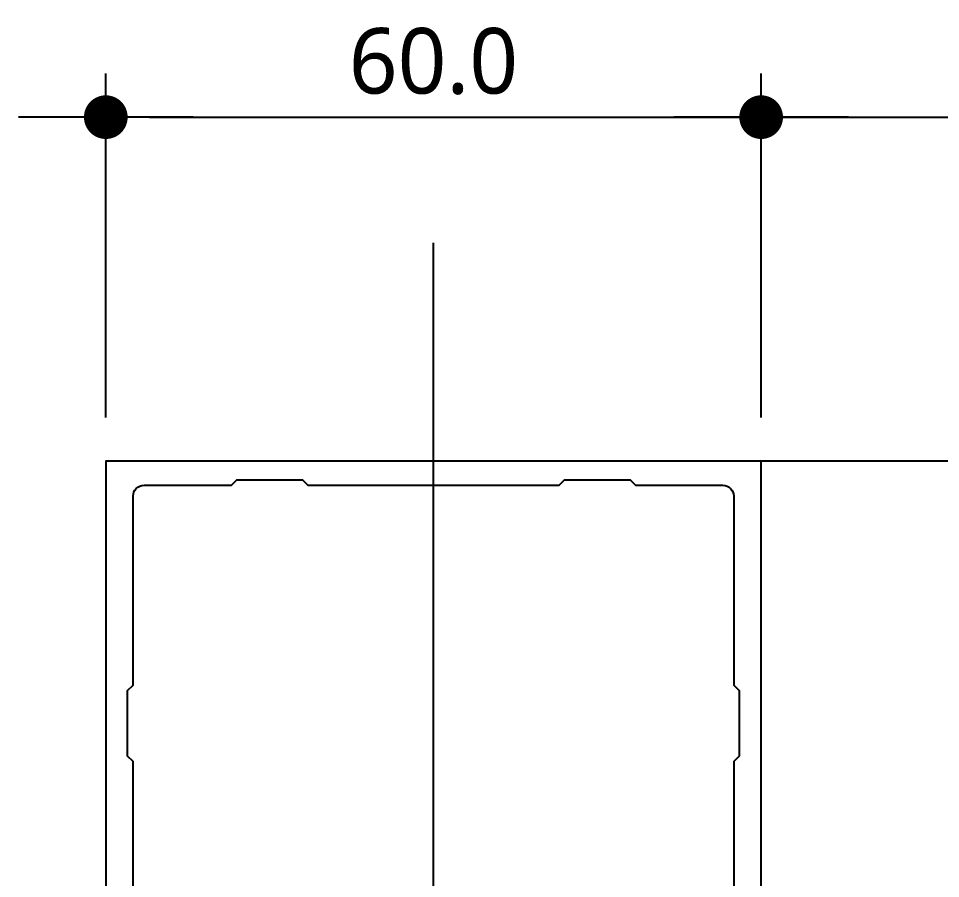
# Model space of a CAD drawing. Extents: x 93 to 3288, y 42 to 1146.
# Drawn here: x 787.1 to 871.6, y 612.5 to 691.2 of the extents above; entities that cross this region are included whole.
import ezdxf

# ---------------------------------------------------------------- set-up
doc = ezdxf.new("R2010")
doc.units = 0
doc.header["$LTSCALE"] = 200
doc.header["$MEASUREMENT"] = 0
doc.header["$PDMODE"] = 3
doc.header["$PDSIZE"] = -1
doc.linetypes.add('CEN-GAUN', pattern=[32.2, 30, -1, 0.2, -1])
doc.linetypes.add('CENTERX2', pattern=[4, 2.5, -0.5, 0.5, -0.5])
doc.layers.get('0').update_dxf_attribs({"linetype": 'CONTINUOUS'})
doc.layers.get('Defpoints').update_dxf_attribs({"color": 137, "linetype": 'CONTINUOUS'})
for name, color, linetype in [('A-DIES', 3, 'CONTINUOUS'), ('A-ELE', 60, 'CONTINUOUS'), ('CEN', 1, 'CEN-GAUN'), ('DIM', 7, 'CONTINUOUS')]:
    doc.layers.add(name, color=color, linetype=linetype)
doc.styles.add('맑은고딕', font='malgun.ttf')
doc.dimstyles.new('GAUN-4', dxfattribs={"dimscale": 4, "dimtxt": 1.5, "dimasz": 1, "dimexe": 1, "dimexo": 1, "dimgap": 0.5, "dimtad": 1, "dimdec": 1, "dimzin": 1, "dimdsep": 46, "dimlunit": 6, "dimtxsty": '맑은고딕', "dimblk": 'CJDOT', "dimcen": 0.09, "dimdle": 1, "dimclrd": 256, "dimclre": 256, "dimclrt": 3, "dimadec": 0, "dimazin": 0, "dimtfac": 1, "dimtdec": 1, "dimtix": 1, "dimtmove": 2, "dimatfit": 3, "dimfxl": 1, "dimtolj": 1, "dimtzin": 1, "dimarcsym": 0})

# ---------------------------------------------------------------- blocks, each defined once
blk = doc.blocks.new('JA-DM-34(JA-D-326)')
at = {"layer": 'A-DIES'}
for points in [[(5109.502506723992, 2571.392294053369), (5097.802506724035, 2571.392294053369), (5097.50250672393, 2571.092294053439), (5097.202506723887, 2571.392294053366), (5092.302506723945, 2571.392294053363, 0.4142135623870973), (5092.002506723945, 2571.092294053348), (5092.002506723989, 2570.192294053358, 0.4142135623737277), (5093.002506723992, 2569.192294053358), (5102.952506726085, 2569.192294053354, -0.414213562373095), (5103.452506726085, 2568.692294053354), (5103.452506726085, 2562.392294058433, -0.4142135623731616), (5102.952506726085, 2561.892294058433), (5056.052506721896, 2561.89229405843, -0.4142135623751595), (5055.5525067219, 2562.39229405843), (5055.552506721892, 2568.69229405336, -0.4142135623706977), (5056.052506721892, 2569.192294053358), (5066.002506723986, 2569.192294053354, 0.4142135623741939), (5067.002506723987, 2570.192294053358), (5067.002506723989, 2571.092294053377, 0.4142135623742605), (5066.702506723987, 2571.392294053378), (5061.802506723919, 2571.392294053366), (5061.502506723989, 2571.092294053381), (5061.202506723887, 2571.392294053366), (5049.502506723989, 2571.392294053369), (5049.502506723989, 2471.392294053369), (5109.50250672399, 2471.392294053369)], [(5051.502506724007, 2540.392294053369), (5052.002506723989, 2540.892294053348), (5052.002506723989, 2558.39229405843, -0.414213562373095), (5053.002506723989, 2559.39229405843), (5061.002506726521, 2559.392294058433), (5061.502506723989, 2559.892294055898), (5067.50250672399, 2559.892294055898), (5068.002506721455, 2559.392294058433), (5091.002506726524, 2559.392294058433), (5091.502506723989, 2559.892294055898), (5097.502506723989, 2559.892294055898), (5098.002506721453, 2559.392294058433), (5106.002506723989, 2559.392294058433, -0.4142135623731283), (5107.002506723989, 2558.392294058433), (5107.002506723989, 2540.892294053348), (5107.50250672397, 2540.392294053369), (5107.50250672397, 2534.392294053369), (5107.002506723989, 2533.892294053388), (5107.002506723989, 2498.892294053377), (5107.502506723989, 2498.392294053377), (5107.502506723989, 2492.392294053377), (5107.002506723989, 2491.892294053377), (5107.002506723989, 2474.592294053366, -0.414213562373095), (5106.002506723989, 2473.592294053366), (5098.002506721455, 2473.592294053366), (5097.502506723989, 2473.092294055902), (5091.502506723989, 2473.092294055898), (5091.002506726521, 2473.592294053366), (5068.002506721458, 2473.592294053366), (5067.502506723987, 2473.092294055898), (5061.502506723989, 2473.092294055898), (5061.002506726521, 2473.59229405337), (5053.002506723989, 2473.59229405337, -0.4142135623720628), (5052.002506723988, 2474.592294053368), (5052.002506723989, 2491.892294053377), (5051.502506723989, 2492.392294053377), (5051.502506723989, 2498.392294053377), (5052.002506723989, 2498.892294053377), (5052.002506723989, 2533.892294053388), (5051.502506724007, 2534.392294053369)]]:
    blk.add_lwpolyline(points, format="xyb", close=True, dxfattribs=at)
blk = doc.blocks.new('CJDOT')
blk.add_line((-2, -2.7e-15), (2, 2.7e-15))
at = {"const_width": 0.5}
blk.add_lwpolyline([(-0.25, 0, 1), (0.25, 0, 1)], format="xyb", close=True, dxfattribs=at)
blk = doc.blocks.new('*D93')
at = {"layer": 'Defpoints', "color": 0, "transparency": 16777216}
for p in [(855.1351984397147, 682.1702836118129, -1.586231293353175e-09), (795.1351984397147, 650.6719986482422, -1.58623138670637e-09), (855.1351984397147, 650.6719986482422, -1.58623138670637e-09)]:
    blk.add_point(p, dxfattribs=at)
at = {"layer": 'DIM', "lineweight": -2, "transparency": 16777216}
for p, q in [((795.1351984397147, 654.6719986482422, -1.586231293353175e-09), (795.1351984397147, 686.1702836118129, -1.586231293353175e-09)), ((855.1351984397147, 654.6719986482422, -1.586231293353175e-09), (855.1351984397147, 686.1702836118129, -1.586231293353175e-09)), ((799.1351984397147, 682.1702836118129, -1.586231293353175e-09), (851.1351984397147, 682.1702836118129, -1.586231293353175e-09))]:
    blk.add_line(p, q, dxfattribs=at)
at = {"layer": 'DIM', "lineweight": -2, "transparency": 16777216, "xscale": 4, "yscale": 4, "zscale": 4, "rotation": 180}
blk.add_blockref('CJDOT', (795.1351984397147, 682.1702836118129, -1.586231293353175e-09), dxfattribs=at)
at = {"layer": 'DIM', "lineweight": -2, "transparency": 16777216, "xscale": 4, "yscale": 4, "zscale": 4}
blk.add_blockref('CJDOT', (855.1351984397147, 682.1702836118129, -1.586231293353175e-09), dxfattribs=at)
at = {"layer": 'DIM', "color": 3, "transparency": 16777216, "insert": (825.1351984397147, 687.2701477422477, -1.586231293353175e-09), "char_height": 6, "attachment_point": 5, "style": '맑은고딕'}
blk.add_mtext('\\A1;60.0', dxfattribs=at)
blk = doc.blocks.new('*D118')
at = {"layer": 'Defpoints', "color": 0, "transparency": 16777216}
for p in [(907.6351984372773, 682.1702836118129, -1.58623138670637e-09), (855.1351984378521, 650.6719986482422, -1.58623138670637e-09), (907.6351984372773, 616.1719952102067, -1.58623138670637e-09)]:
    blk.add_point(p, dxfattribs=at)
at = {"layer": 'DIM', "lineweight": -2, "transparency": 16777216}
for p, q in [((855.1351984378521, 654.6719986482422, -1.58623138670637e-09), (855.1351984378521, 686.1702836118129, -1.58623138670637e-09)), ((907.6351984372773, 620.1719952102067, -1.58623138670637e-09), (907.6351984372773, 686.1702836118129, -1.58623138670637e-09)), ((859.1351984378521, 682.1702836118129, -1.58623138670637e-09), (903.6351984372773, 682.1702836118129, -1.58623138670637e-09))]:
    blk.add_line(p, q, dxfattribs=at)
at = {"layer": 'DIM', "lineweight": -2, "transparency": 16777216, "xscale": 4, "yscale": 4, "zscale": 4, "rotation": 180}
blk.add_blockref('CJDOT', (855.1351984378521, 682.1702836118129, -1.58623138670637e-09), dxfattribs=at)
at = {"layer": 'DIM', "lineweight": -2, "transparency": 16777216, "xscale": 4, "yscale": 4, "zscale": 4}
blk.add_blockref('CJDOT', (907.6351984372773, 682.1702836118129, -1.58623138670637e-09), dxfattribs=at)
at = {"layer": 'DIM', "color": 3, "transparency": 16777216, "insert": (881.3851984375647, 687.2701477422477, -1.58623138670637e-09), "char_height": 6, "attachment_point": 5, "style": '맑은고딕'}
blk.add_mtext('\\A1;52.5', dxfattribs=at)

msp = doc.modelspace()

# ---------------------------------------------------------------- linework, layer by layer
at = {"layer": 'A-ELE'}
for p, q in [((968.5960613950369, 650.6719986482312, -1.58623138670637e-09), (855.1351968450176, 650.6719986482312, -1.58623138670637e-09)), ((968.596062989734, 650.6719986482422, -1.58623138670637e-09), (855.1351984397147, 650.6719986482422, -1.58623138670637e-09)), ((968.596062987544, 650.6719986485186, -1.58623138670637e-09), (855.1351984375247, 650.6719986485186, -1.58623138670637e-09))]:
    msp.add_line(p, q, dxfattribs=at)
at = {"layer": 'CEN', "color": 1, "linetype": 'CENTERX2', "ltscale": 10}
msp.add_line((825.1351984397147, 479.6719986473108, -1.58623138670637e-09), (825.1351984397147, 670.6719986473108, -1.58623138670637e-09), dxfattribs=at)

# ---------------------------------------------------------------- block references
at = {"rotation": 180}
msp.add_blockref('JA-DM-34(JA-D-326)', (5904.637705160863, 3122.064292700419, -1.58623138670637e-09), dxfattribs=at)
msp.add_blockref('JA-DM-34(JA-D-326)', (5904.637705160863, 3122.064292700419, -1.58623138670637e-09), dxfattribs=at)

# ---------------------------------------------------------------- dimensions: what is measured, and where the dimension line sits
at = {"layer": 'DIM'}
for base, p1, p2, picture, middle in [((855.1351984397147, 682.1702836118129, -1.586231293353175e-09), (795.1351984397147, 650.6719986482422, -1.58623138670637e-09), (855.1351984397147, 650.6719986482422, -1.58623138670637e-09), '*D93', (825.1351984397147, 687.2701477422477, -1.586231293353175e-09)), ((907.6351984372773, 682.1702836118129, -1.58623138670637e-09), (855.1351984378521, 650.6719986482422, -1.58623138670637e-09), (907.6351984372773, 616.1719952102067, -1.58623138670637e-09), '*D118', (881.3851984375647, 687.2701477422477, -1.58623138670637e-09))]:
    dim = msp.add_linear_dim(base=base, p1=p1, p2=p2, dimstyle='GAUN-4', dxfattribs=at)
    dim.commit()
    dim.dimension.update_dxf_attribs({"geometry": picture, "text_midpoint": middle})

doc.saveas('drawing.dxf')
